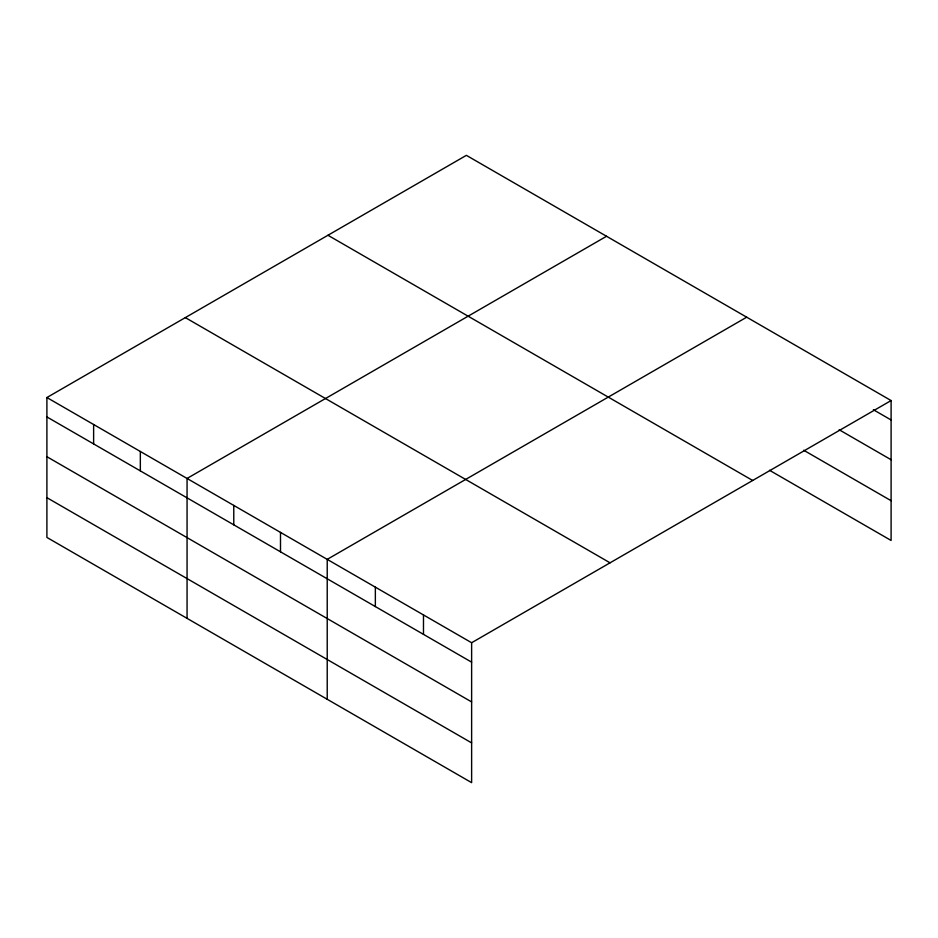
<?xml version="1.0" encoding="UTF-8"?>
<svg xmlns="http://www.w3.org/2000/svg" width="938" height="938" viewBox="0 0 938 938"><rect width="100%" height="100%" fill="white"/><g stroke="black" fill="none" stroke-linecap="round" stroke-linejoin="round"><path stroke-width="1.41" d="M46.9 397.536L471.626 642.741L471.626 782.655L46.9 537.439L46.9 397.536L466.374 155.345L891.1 400.561L891.1 540.464L769.5 470.266M606.534 236.27L187.061 478.45L187.061 618.365M746.695 317.185L327.221 559.365L327.221 699.279M471.626 642.741L891.1 400.561M873.372 409.73L891.1 419.966M839.17 429.756L891.1 459.737M803.702 450.24L891.1 500.704M327.948 235.262L752.675 480.479M185.325 317.607L610.052 562.823M46.9 416.941L471.626 662.158M46.9 456.712L471.626 701.917M46.9 497.679L471.626 742.884M423.484 614.953L423.484 634.358M375.352 587.165L375.352 606.569M280.497 532.397L280.497 551.814M233.773 505.418L233.773 524.834M140.337 451.483L140.337 470.888M93.624 424.504L93.624 443.92"/></g></svg>
